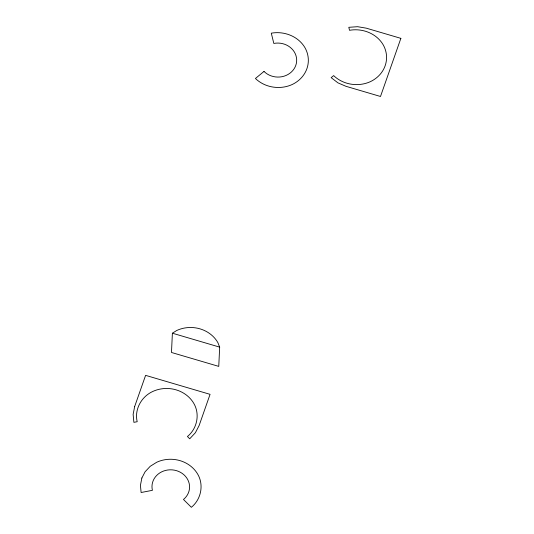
<?xml version="1.0" encoding="UTF-8"?>
<svg xmlns="http://www.w3.org/2000/svg" width="534" height="534" viewBox="0 0 534 534"><rect width="100%" height="100%" fill="white"/><g stroke="black" fill="none" stroke-linecap="round" stroke-linejoin="round"><path stroke-width="0.8" d="M172.389 333.203L171.481 352.473L218.76 366.391L219.668 347.127L217.845 342.568A30.471 27.548 2.7 0 0 176.767 330.473L172.389 333.203L219.668 347.127M134.668 406.541L133.126 414.391L133.887 422.347L137.191 421.713C134.241 409.391 141.463 396.562 152.811 391.455A30.471 27.548 2.7 0 1 193.889 403.55C200.137 414.364 197.073 428.735 187.434 436.512L189.717 438.788L195.391 432.727L199.129 425.525L210.062 394.339L145.602 375.355L134.668 406.541M141.87 477.997L140.429 485.346L141.116 492.508L152.417 490.325A18.803 17.001 2.7 0 1 176.447 470.648A18.803 17.001 2.7 0 1 183.469 499.47L191.352 507.3C200.991 499.524 204.055 485.159 197.807 474.339A30.471 27.548 2.7 0 0 156.729 462.244L150.214 466.309L145.101 471.769L141.87 477.997M400.874 38.355L380.495 96.48L345.912 86.294L337.915 82.843L331.16 77.65L333.65 75.608C343.195 84.813 358.114 87.122 370.155 81.762A30.471 27.548 2.7 0 0 383.138 44.722C376.39 33.315 362.326 28.008 349.536 30.304L348.802 27.314L357.593 26.7L366.284 28.169L400.874 38.355M264.003 71.429L255.419 78.485C264.964 87.683 279.876 89.992 291.924 84.639A30.471 27.548 2.7 0 0 304.907 47.593C298.159 36.185 284.095 30.885 271.299 33.181L273.822 43.428A18.803 17.001 2.7 0 1 295.803 65.348A18.803 17.001 2.7 0 1 264.003 71.429"/></g></svg>
